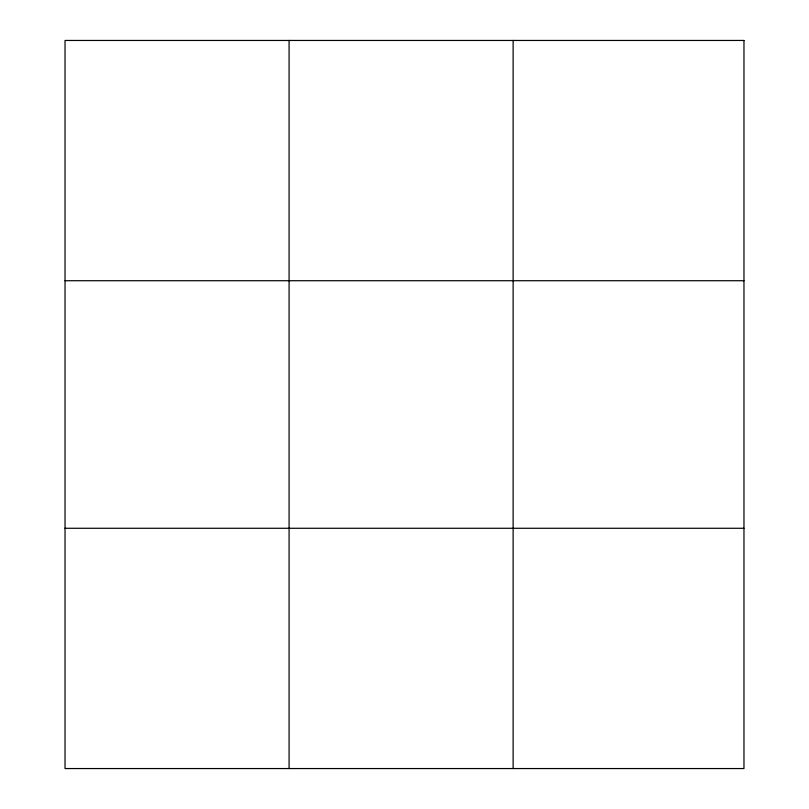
<?xml version="1.0" encoding="UTF-8"?>
<svg xmlns="http://www.w3.org/2000/svg" width="809" height="809" viewBox="0 0 809 809"><rect width="100%" height="100%" fill="white"/><g stroke="black" fill="none" stroke-linecap="round" stroke-linejoin="round"><path stroke-width="1.21" d="M289.086 40.45L289.086 768.55M513.128 40.45L513.128 768.55M65.033 280.723L743.967 280.723M65.033 528.277L743.967 528.277M743.967 40.45L743.967 768.55L65.033 768.55L65.033 40.45L743.967 40.45"/></g></svg>
